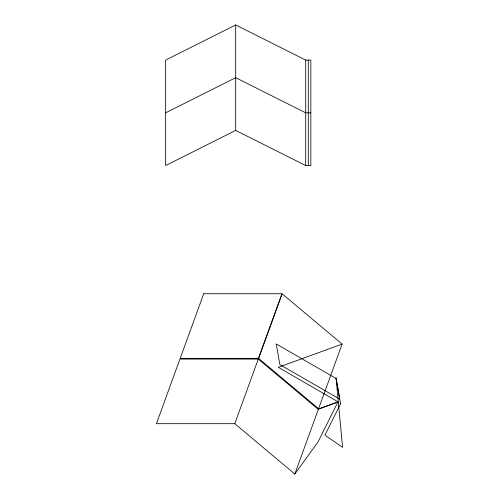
<?xml version="1.0" encoding="UTF-8"?>
<svg xmlns="http://www.w3.org/2000/svg" width="499" height="499" viewBox="0 0 499 499"><rect width="100%" height="100%" fill="white"/><g stroke="black" fill="none" stroke-linecap="round" stroke-linejoin="round"><path stroke-width="0.75" d="M258.295 359.068L179.939 359.068L156.418 423.682L234.779 423.682L258.295 359.068L318.325 409.436M294.803 474.05L318.431 409.149L337.923 402.051L317.938 442.083L294.803 474.05L234.779 423.682M342.102 344.104L318.481 409.012L338.116 401.863L278.299 367.326L342.102 344.104L282.172 293.824L258.657 358.438L318.58 408.725M235.678 24.95L165.637 60.092L165.637 165.556L235.678 130.414L305.712 165.556L310.833 165.556L310.833 60.092L305.712 60.092L235.678 24.95L235.678 130.414M165.637 112.824L235.678 77.682L305.712 112.824L310.833 112.824M308.276 60.092L308.276 165.556M305.712 60.092L305.712 165.556M203.717 293.736L180.195 358.351L258.426 358.351L281.941 293.736L203.717 293.736M340.611 403.722L324.93 435.147L342.582 447.335L336.045 377.818L340.611 403.722M336.045 378.46L276.228 343.93L279.877 364.601L339.688 399.131L336.045 378.46"/></g></svg>
